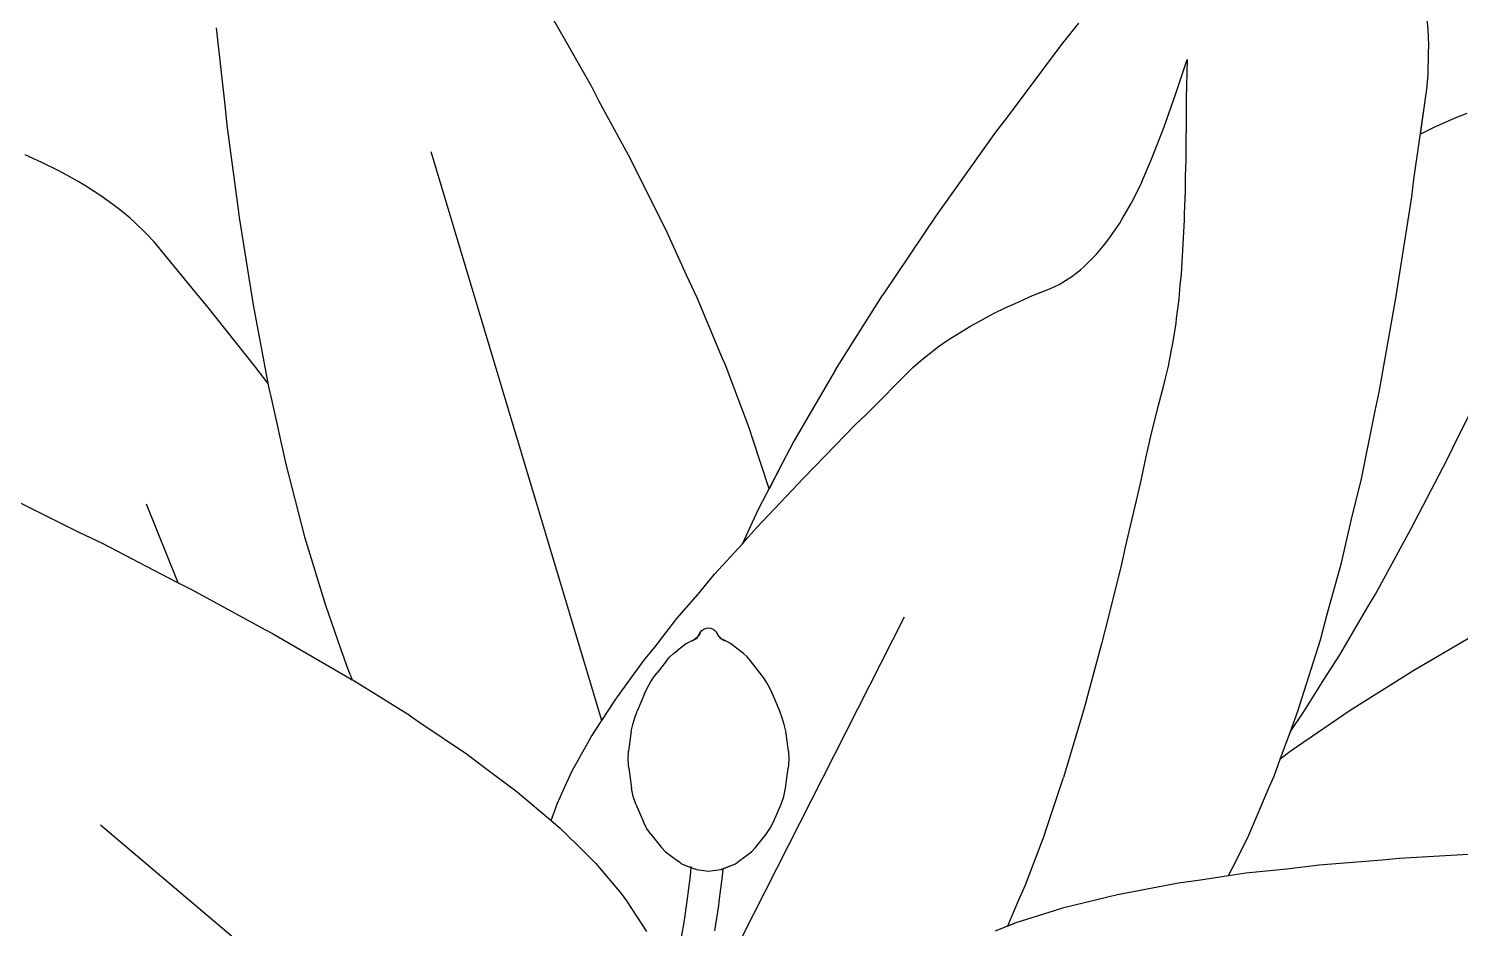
# Model space of a CAD drawing. Header units: metres. Extents: x 244.4 to 340.3, y -4.1 to 64.3.
# Drawn here: x 301.4727 to 301.7705, y 32.9434 to 33.1307 of the extents above; entities that cross this region are included whole.
import ezdxf

# ---------------------------------------------------------------- set-up
doc = ezdxf.new("R2010")
doc.units = ezdxf.units.M
doc.layers.add('Edges', color=7, linetype='Continuous')

msp = doc.modelspace()

# ---------------------------------------------------------------- linework, layer by layer
at = {"layer": 'Edges'}
for p, q in [((301.58976, 33.11869), (301.58085, 33.13434)), ((301.76382, 33.13052), (301.76357, 33.13324)), ((301.5117, 33.13084), (301.51359, 33.11411)), ((301.69108, 33.13183), (301.68746, 33.12729)), ((301.76394, 33.12725), (301.76382, 33.13052)), ((301.68746, 33.12729), (301.67623, 33.11222)), ((301.76391, 33.1255), (301.76394, 33.12725)), ((301.71131, 33.11717), (301.7137, 33.12422)), ((301.7137, 33.12422), (301.71351, 33.11605)), ((301.76381, 33.12105), (301.76391, 33.1255)), ((301.76353, 33.11804), (301.76381, 33.12105)), ((301.59141, 33.11553), (301.58976, 33.11869)), ((301.76087, 33.09928), (301.76353, 33.11804)), ((301.76221, 33.10872), (301.76353, 33.11804)), ((301.59788, 33.10354), (301.59141, 33.11553)), ((301.70888, 33.11023), (301.71131, 33.11717)), ((301.71351, 33.11605), (301.7135, 33.10992)), ((301.51359, 33.11411), (301.51395, 33.11056)), ((301.67623, 33.11222), (301.67384, 33.1091)), ((301.76939, 33.11205), (301.76608, 33.11056)), ((301.77186, 33.11299), (301.76939, 33.11205)), ((301.51395, 33.11056), (301.51632, 33.093)), ((301.67384, 33.1091), (301.66254, 33.09323)), ((301.70628, 33.10348), (301.70888, 33.11023)), ((301.7135, 33.10992), (301.71339, 33.10794)), ((301.76526, 33.11022), (301.76221, 33.10872)), ((301.76608, 33.11056), (301.76526, 33.11022)), ((301.71339, 33.10794), (301.71342, 33.1033)), ((301.47548, 33.10281), (301.47199, 33.10437)), ((301.47885, 33.10111), (301.47548, 33.10281)), ((301.59196, 32.9867), (301.55645, 33.10504)), ((301.60099, 33.09722), (301.59788, 33.10354)), ((301.70427, 33.09881), (301.70628, 33.10348)), ((301.71342, 33.1033), (301.71325, 33.09995)), ((301.48066, 33.1002), (301.47885, 33.10111)), ((301.48311, 33.09881), (301.48066, 33.1002)), ((301.71325, 33.09995), (301.71328, 33.09694)), ((301.48492, 33.09767), (301.48311, 33.09881)), ((301.48771, 33.0959), (301.48492, 33.09767)), ((301.60522, 33.08885), (301.60099, 33.09722)), ((301.70427, 33.09881), (301.70201, 33.09425)), ((301.71328, 33.09694), (301.71305, 33.09213)), ((301.76043, 33.09565), (301.76087, 33.09928)), ((301.49022, 33.09406), (301.48771, 33.0959)), ((301.49189, 33.09282), (301.49022, 33.09406)), ((301.70011, 33.09095), (301.70201, 33.09425)), ((301.7571, 33.07457), (301.76043, 33.09565)), ((301.4938, 33.09123), (301.49189, 33.09282)), ((301.49477, 33.09032), (301.4938, 33.09123)), ((301.51632, 33.093), (301.51652, 33.09135)), ((301.51652, 33.09135), (301.51942, 33.07319)), ((301.66147, 33.09177), (301.65036, 33.07528)), ((301.66254, 33.09323), (301.66147, 33.09177)), ((301.69966, 33.09018), (301.70011, 33.09095)), ((301.71305, 33.09084), (301.71271, 33.08456)), ((301.71305, 33.09213), (301.71305, 33.09084)), ((301.49724, 33.08798), (301.49477, 33.09032)), ((301.49879, 33.08628), (301.49724, 33.08798)), ((301.60956, 33.07937), (301.60522, 33.08885)), ((301.69728, 33.0867), (301.69966, 33.09018)), ((301.50797, 33.07515), (301.49879, 33.08628)), ((301.69483, 33.0837), (301.69622, 33.08537)), ((301.69622, 33.08537), (301.69728, 33.0867)), ((301.69228, 33.08114), (301.69483, 33.0837)), ((301.71271, 33.08456), (301.71241, 33.07957)), ((301.61179, 33.07461), (301.60956, 33.07937)), ((301.68706, 33.07744), (301.68971, 33.07909)), ((301.68971, 33.07909), (301.69147, 33.08046)), ((301.69147, 33.08046), (301.69228, 33.08114)), ((301.71241, 33.07957), (301.71214, 33.07729)), ((301.68152, 33.0751), (301.68523, 33.07655)), ((301.68523, 33.07655), (301.68706, 33.07744)), ((301.71214, 33.07729), (301.71193, 33.07436)), ((301.5098, 33.07301), (301.50797, 33.07515)), ((301.51999, 33.06018), (301.5098, 33.07301)), ((301.51942, 33.07319), (301.52249, 33.05687)), ((301.61705, 33.06204), (301.61179, 33.07461)), ((301.64053, 33.05968), (301.65036, 33.07528)), ((301.67599, 33.07265), (301.67791, 33.07348)), ((301.67791, 33.07348), (301.68152, 33.0751)), ((301.71193, 33.07436), (301.7114, 33.07035)), ((301.75362, 33.05499), (301.7571, 33.07457)), ((301.66846, 33.0687), (301.67142, 33.07029)), ((301.67142, 33.07029), (301.67338, 33.07137)), ((301.67338, 33.07137), (301.67599, 33.07265)), ((301.7114, 33.07035), (301.71131, 33.06938)), ((301.664, 33.06592), (301.66577, 33.06701)), ((301.66577, 33.06701), (301.66846, 33.0687)), ((301.71131, 33.06938), (301.71059, 33.06475)), ((301.65829, 33.06163), (301.66196, 33.06449)), ((301.66196, 33.06449), (301.664, 33.06592)), ((301.71059, 33.06475), (301.71039, 33.06379)), ((301.61758, 33.06081), (301.61705, 33.06204)), ((301.65664, 33.06012), (301.65829, 33.06163)), ((301.71039, 33.06379), (301.70976, 33.06044)), ((301.52249, 33.05687), (301.51999, 33.06018)), ((301.62255, 33.04758), (301.61758, 33.06081)), ((301.64053, 33.05968), (301.63909, 33.05718)), ((301.64671, 33.05016), (301.65664, 33.06012)), ((301.70976, 33.06044), (301.70907, 33.05767)), ((301.52249, 33.05687), (301.52263, 33.05613)), ((301.52263, 33.05613), (301.52323, 33.05347)), ((301.63909, 33.05718), (301.63189, 33.0448)), ((301.70878, 33.05638), (301.70756, 33.05196)), ((301.70907, 33.05767), (301.70878, 33.05638)), ((301.75279, 33.05115), (301.75362, 33.05499)), ((301.769, 33.04356), (301.77541, 33.05649)), ((301.52323, 33.05347), (301.5262, 33.04004)), ((301.70756, 33.05196), (301.70618, 33.04651)), ((301.64477, 33.04832), (301.64671, 33.05016)), ((301.74987, 33.03664), (301.75279, 33.05115)), ((301.62333, 33.04521), (301.62255, 33.04758)), ((301.63392, 33.03718), (301.64477, 33.04832)), ((301.70618, 33.04651), (301.705, 33.04131)), ((301.62671, 33.03491), (301.62333, 33.04521)), ((301.63189, 33.0448), (301.62947, 33.04015)), ((301.7678, 33.04102), (301.769, 33.04356)), ((301.5262, 33.04004), (301.52747, 33.03516)), ((301.62947, 33.04015), (301.62444, 33.0306)), ((301.62947, 33.04015), (301.62671, 33.03491)), ((301.705, 33.04131), (301.70394, 33.03604)), ((301.76024, 33.02648), (301.7678, 33.04102)), ((301.62416, 33.02686), (301.63392, 33.03718)), ((301.52747, 33.03516), (301.53012, 33.0249)), ((301.70394, 33.03604), (301.70078, 33.02273)), ((301.74804, 33.02922), (301.74987, 33.03664)), ((301.46762, 33.03365), (301.48314, 33.02586)), ((301.50383, 33.01531), (301.4972, 33.03173)), ((301.62444, 33.0306), (301.62111, 33.02341)), ((301.74581, 33.01948), (301.74804, 33.02922)), ((301.48314, 33.02586), (301.48798, 33.02356)), ((301.62232, 33.02475), (301.62416, 33.02686)), ((301.75284, 33.01297), (301.76024, 33.02648)), ((301.48798, 33.02356), (301.50336, 33.01555)), ((301.53012, 33.0249), (301.53442, 33.01068)), ((301.61537, 33.01711), (301.62111, 33.02341)), ((301.62111, 33.02341), (301.62232, 33.02475)), ((301.70078, 33.02273), (301.69989, 33.01861)), ((301.74283, 33.0088), (301.74581, 33.01948)), ((301.61198, 33.01301), (301.61537, 33.01711)), ((301.69989, 33.01861), (301.69654, 33.00537)), ((301.50336, 33.01555), (301.50383, 33.01531)), ((301.50383, 33.01531), (301.50655, 33.01397)), ((301.50655, 33.01397), (301.522, 33.00554)), ((301.53442, 33.01068), (301.53756, 33.00169)), ((301.60754, 33.00789), (301.61198, 33.01301)), ((301.74544, 33.00034), (301.75127, 33.01036)), ((301.75127, 33.01036), (301.75284, 33.01297)), ((301.60293, 33.00196), (301.60754, 33.00789)), ((301.61508, 32.9298), (301.65487, 33.00823)), ((301.74143, 33.0035), (301.74283, 33.0088)), ((301.522, 33.00554), (301.52342, 33.0048)), ((301.52342, 33.0048), (301.53861, 32.99602)), ((301.61197, 33.00427), (301.61247, 33.00504)), ((301.61236, 33.00477), (301.61197, 33.00427)), ((301.61247, 33.00504), (301.61277, 33.00542)), ((301.61277, 33.00542), (301.61317, 33.00572)), ((301.61317, 33.00572), (301.61363, 33.0059)), ((301.61363, 33.0059), (301.61412, 33.00597)), ((301.61412, 33.00597), (301.61461, 33.0059)), ((301.61461, 33.0059), (301.61507, 33.00572)), ((301.61507, 33.00572), (301.61547, 33.00542)), ((301.61547, 33.00542), (301.61577, 33.00504)), ((301.61628, 33.00427), (301.61577, 33.00504)), ((301.69654, 33.00537), (301.6959, 33.00264)), ((301.53756, 33.00169), (301.53908, 32.99737)), ((301.60065, 32.99916), (301.60293, 33.00196)), ((301.60956, 33.00269), (301.60767, 33.00128)), ((301.60956, 33.00269), (301.61019, 33.00308)), ((301.61019, 33.00308), (301.61086, 33.00339)), ((301.61131, 33.00359), (301.61081, 33.00317)), ((301.61086, 33.00339), (301.61131, 33.00359)), ((301.61131, 33.00359), (301.61134, 33.00361)), ((301.61134, 33.00361), (301.61138, 33.00365)), ((301.61138, 33.00365), (301.6119, 33.00419)), ((301.61138, 33.00365), (301.61151, 33.00369)), ((301.61151, 33.00369), (301.6114, 33.00355)), ((301.61155, 33.00374), (301.61151, 33.00369)), ((301.6119, 33.00419), (301.61155, 33.00374)), ((301.61155, 33.00374), (301.61178, 33.00389)), ((301.6119, 33.00419), (301.61197, 33.00427)), ((301.61635, 33.00419), (301.61628, 33.00427)), ((301.61686, 33.00365), (301.61635, 33.00419)), ((301.61669, 33.00374), (301.61635, 33.00419)), ((301.61669, 33.00374), (301.61646, 33.00389)), ((301.61673, 33.00369), (301.61669, 33.00374)), ((301.61685, 33.00355), (301.61673, 33.00369)), ((301.61686, 33.00365), (301.61673, 33.00369)), ((301.6169, 33.00361), (301.61686, 33.00365)), ((301.61693, 33.00359), (301.6169, 33.00361)), ((301.61738, 33.00339), (301.61693, 33.00359)), ((301.61743, 33.00317), (301.61693, 33.00359)), ((301.61805, 33.00308), (301.61738, 33.00339)), ((301.61868, 33.00269), (301.61805, 33.00308)), ((301.62057, 33.00128), (301.61868, 33.00269)), ((301.6959, 33.00264), (301.69224, 32.98927)), ((301.73712, 32.98995), (301.74143, 33.0035)), ((301.77271, 33.00401), (301.76081, 32.9971)), ((301.59521, 32.99161), (301.60065, 32.99916)), ((301.6054, 32.99913), (301.60343, 32.99664)), ((301.6054, 32.99913), (301.60609, 32.99992)), ((301.60609, 32.99992), (301.60685, 33.00063)), ((301.60685, 33.00063), (301.60767, 33.00128)), ((301.62139, 33.00063), (301.62057, 33.00128)), ((301.62215, 32.99992), (301.62139, 33.00063)), ((301.62285, 32.99913), (301.62215, 32.99992)), ((301.62481, 32.99664), (301.62285, 32.99913)), ((301.74222, 32.99531), (301.74544, 33.00034)), ((301.53861, 32.99602), (301.53997, 32.99518)), ((301.53908, 32.99737), (301.53997, 32.99518)), ((301.60197, 32.99452), (301.60266, 32.99561)), ((301.60266, 32.99561), (301.60343, 32.99664)), ((301.62558, 32.99561), (301.62481, 32.99664)), ((301.62627, 32.99452), (301.62558, 32.99561)), ((301.76081, 32.9971), (301.75655, 32.99441)), ((301.55207, 32.98769), (301.53997, 32.99518)), ((301.60082, 32.99222), (301.60135, 32.99339)), ((301.60135, 32.99339), (301.60197, 32.99452)), ((301.62689, 32.99339), (301.62627, 32.99452)), ((301.62742, 32.99222), (301.62689, 32.99339)), ((301.73804, 32.9886), (301.74222, 32.99531)), ((301.75655, 32.99441), (301.74758, 32.98876)), ((301.59196, 32.9867), (301.59469, 32.99092)), ((301.59469, 32.99092), (301.59521, 32.99161)), ((301.60082, 32.99222), (301.59929, 32.98861)), ((301.62896, 32.98861), (301.62742, 32.99222)), ((301.73672, 32.98865), (301.73712, 32.98995)), ((301.55207, 32.98769), (301.5541, 32.98628)), ((301.58975, 32.9833), (301.59196, 32.9867)), ((301.59836, 32.98588), (301.59878, 32.98726)), ((301.59878, 32.98726), (301.59929, 32.98861)), ((301.62946, 32.98726), (301.62896, 32.98861)), ((301.62988, 32.98588), (301.62946, 32.98726)), ((301.69193, 32.98805), (301.68796, 32.97482)), ((301.69224, 32.98927), (301.69193, 32.98805)), ((301.73518, 32.98443), (301.73672, 32.98865)), ((301.73518, 32.98443), (301.73804, 32.9886)), ((301.74758, 32.98876), (301.73534, 32.98035)), ((301.5541, 32.98628), (301.56397, 32.97964)), ((301.59803, 32.98448), (301.59746, 32.98028)), ((301.59803, 32.98448), (301.59836, 32.98588)), ((301.63021, 32.98448), (301.62988, 32.98588)), ((301.63078, 32.98028), (301.63021, 32.98448)), ((301.73305, 32.97862), (301.73518, 32.98443)), ((301.58576, 32.9762), (301.58897, 32.9819)), ((301.58897, 32.9819), (301.58975, 32.9833)), ((301.56397, 32.97964), (301.56744, 32.97701)), ((301.59739, 32.97852), (301.59746, 32.98028)), ((301.59753, 32.97676), (301.59739, 32.97852)), ((301.63085, 32.97852), (301.63071, 32.97676)), ((301.63078, 32.98028), (301.63085, 32.97852)), ((301.73177, 32.97512), (301.73305, 32.97862)), ((301.73534, 32.98035), (301.73305, 32.97862)), ((301.56744, 32.97701), (301.57435, 32.97185)), ((301.58422, 32.97288), (301.58576, 32.9762)), ((301.59753, 32.97676), (301.5981, 32.97258)), ((301.63014, 32.97258), (301.63071, 32.97676)), ((301.68401, 32.963), (301.68796, 32.97482)), ((301.73077, 32.9728), (301.73177, 32.97512)), ((301.57435, 32.97185), (301.58139, 32.96587)), ((301.58268, 32.96952), (301.58422, 32.97288)), ((301.59845, 32.97091), (301.5981, 32.97258)), ((301.62979, 32.97091), (301.63014, 32.97258)), ((301.72651, 32.96281), (301.73077, 32.9728)), ((301.58139, 32.96587), (301.58268, 32.96952)), ((301.59901, 32.9693), (301.59845, 32.97091)), ((301.59901, 32.9693), (301.60057, 32.96562)), ((301.62767, 32.96562), (301.62923, 32.9693)), ((301.62923, 32.9693), (301.62979, 32.97091)), ((301.58139, 32.96587), (301.58325, 32.96429)), ((301.60126, 32.96427), (301.60057, 32.96562)), ((301.62698, 32.96427), (301.62767, 32.96562)), ((301.57296, 32.8928), (301.48765, 32.96489)), ((301.58325, 32.96429), (301.58842, 32.95921)), ((301.60214, 32.96302), (301.60126, 32.96427)), ((301.60214, 32.96302), (301.60433, 32.96023)), ((301.62391, 32.96023), (301.62611, 32.96302)), ((301.62611, 32.96302), (301.62698, 32.96427)), ((301.68401, 32.963), (301.6833, 32.96119)), ((301.72379, 32.95737), (301.72651, 32.96281)), ((301.6052, 32.95935), (301.60433, 32.96023)), ((301.62304, 32.95935), (301.62391, 32.96023)), ((301.6833, 32.96119), (301.68, 32.95242)), ((301.58842, 32.95921), (301.59069, 32.95693)), ((301.59069, 32.95693), (301.59597, 32.95066)), ((301.6052, 32.95935), (301.60781, 32.95739)), ((301.60853, 32.95689), (301.60781, 32.95739)), ((301.60853, 32.95689), (301.61045, 32.95612)), ((301.61701, 32.95581), (301.61971, 32.95689)), ((301.6171, 32.95584), (301.61971, 32.95689)), ((301.61971, 32.95689), (301.62043, 32.95739)), ((301.62043, 32.95739), (301.62304, 32.95935)), ((301.72232, 32.95443), (301.72379, 32.95737)), ((301.73445, 32.95585), (301.74115, 32.95669)), ((301.74115, 32.95669), (301.75423, 32.95769)), ((301.75423, 32.95769), (301.75777, 32.95805)), ((301.75777, 32.95805), (301.77578, 32.95909)), ((301.61029, 32.95439), (301.60964, 32.94911)), ((301.61045, 32.95612), (301.61029, 32.95439)), ((301.61047, 32.95632), (301.61045, 32.95612)), ((301.61045, 32.95612), (301.61123, 32.95581)), ((301.61165, 32.95566), (301.61123, 32.95581)), ((301.61165, 32.95566), (301.61412, 32.95534)), ((301.61412, 32.95534), (301.61659, 32.95566)), ((301.61695, 32.95433), (301.6163, 32.94903)), ((301.61659, 32.95566), (301.61701, 32.95581)), ((301.6171, 32.95584), (301.61695, 32.95433)), ((301.71646, 32.95353), (301.72232, 32.95443)), ((301.72232, 32.95443), (301.72588, 32.95498)), ((301.72588, 32.95498), (301.73445, 32.95585)), ((301.68, 32.95242), (301.67862, 32.94929)), ((301.7003, 32.95068), (301.71191, 32.95292)), ((301.71191, 32.95292), (301.71646, 32.95353)), ((301.59597, 32.95066), (301.59705, 32.9492)), ((301.59705, 32.9492), (301.60123, 32.94279)), ((301.60964, 32.94911), (301.60896, 32.94467)), ((301.61619, 32.94819), (301.61539, 32.9429)), ((301.6163, 32.94903), (301.61619, 32.94819)), ((301.67862, 32.94929), (301.67629, 32.94392)), ((301.68608, 32.94714), (301.68801, 32.94775)), ((301.68801, 32.94775), (301.69923, 32.95049)), ((301.69923, 32.95049), (301.7003, 32.95068)), ((301.67815, 32.94467), (301.68608, 32.94714)), ((301.60896, 32.94467), (301.60801, 32.93939)), ((301.67384, 32.94294), (301.67815, 32.94467)), ((301.67629, 32.94392), (301.67815, 32.94467))]:
    msp.add_line(p, q, dxfattribs=at)

doc.saveas('drawing.dxf')
